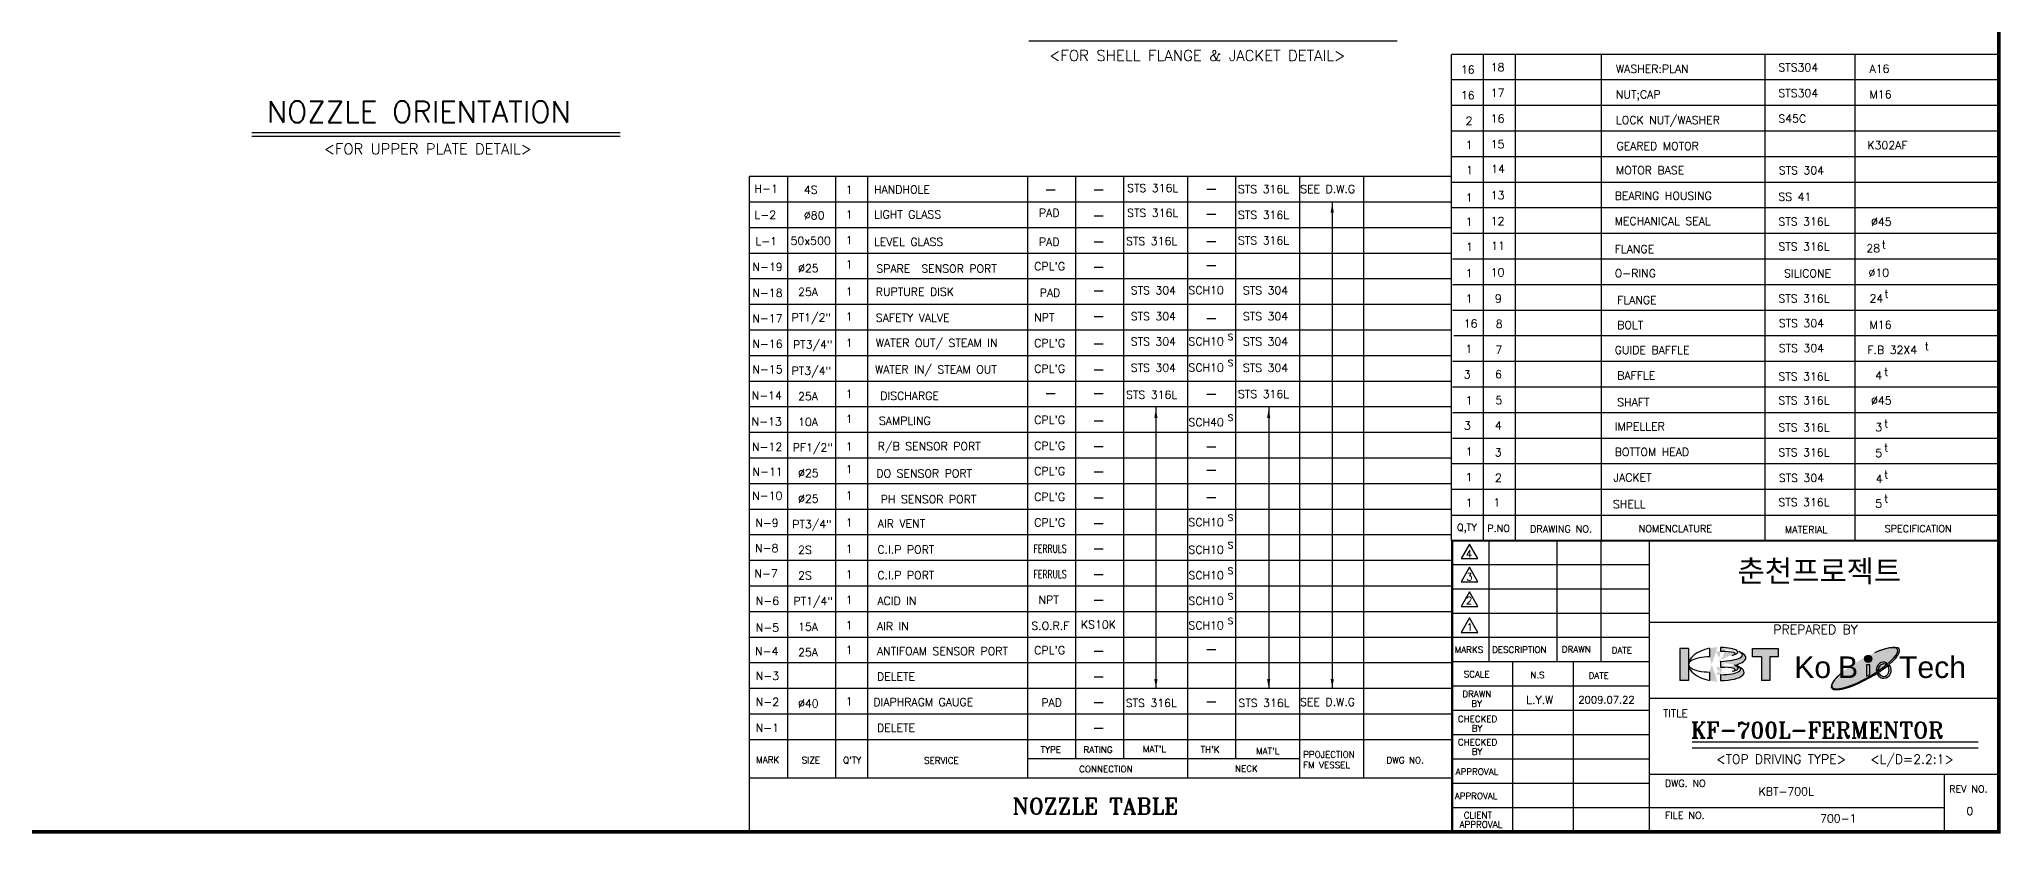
# Model space of a CAD drawing. Extents: x -3 to 5049, y -3 to 3543.
# Drawn here: x 1803 to 5049, y -3 to 1312 of the extents above; entities that cross this region are included whole.
import ezdxf

# ---------------------------------------------------------------- set-up
doc = ezdxf.new("R2010")
doc.units = 0
doc.header["$LTSCALE"] = 12
doc.header["$MEASUREMENT"] = 0
doc.linetypes.add('CADRA_SOLID', pattern=[0])
doc.layers.get('0').update_dxf_attribs({"linetype": 'CONTINUOUS'})
doc.layers.add('29', color=4, linetype='CADRA_SOLID')
doc.layers.add('4', color=4, linetype='CONTINUOUS')
doc.styles.add('ROMANS', font='romans.shx')
doc.styles.add('ROMANT', font='romant', dxfattribs={"height": 3.5})

# ---------------------------------------------------------------- blocks, each defined once
blk = doc.blocks.new('XX')
at = {"layer": '4'}
h = blk.add_hatch(color=102, dxfattribs=at)
h.paths.add_polyline_path([(982.82, 70.45), (980.41, 70.45), (980.41, 61.48), (982.82, 61.48)])
edge = h.paths.add_edge_path()
edge.add_ellipse((988.6, 65.97), major_axis=(-5.78, 0), ratio=0.364058, start_angle=269.3275, end_angle=450.6725, ccw=False)
edge.add_line((988.66, 68.07), (988.66, 70.45))
edge.add_ellipse((993.2, 65.97), major_axis=(10.38, 0), ratio=0.480588, start_angle=115.8977, end_angle=244.1023)
edge = h.paths.add_edge_path(flags=17)
edge.add_ellipse((988.6, 65.97), major_axis=(-5.78, 0), ratio=0.364058, start_angle=269.3275, end_angle=450.6725, ccw=False)
edge.add_ellipse((993.2, 65.97), major_axis=(10.38, 0), ratio=0.480588, start_angle=115.8977, end_angle=244.1023)
edge.add_line((988.66, 61.48), (988.66, 63.86))
edge = h.paths.add_edge_path()
edge.add_ellipse((990.47, 64.09), major_axis=(-7.82, 0.38), ratio=0.328751, start_angle=100.3791, end_angle=225.7298)
edge.add_ellipse((990.06, 64.94), major_axis=(-7.25, 0.38), ratio=0.246885, start_angle=104.2565, end_angle=215.5652, ccw=False)
edge.add_line((991.75, 63.11), (991.75, 61.49))
edge = h.paths.add_edge_path()
edge.add_ellipse((990.08, 64.42), major_axis=(5.73, 0.11), ratio=0.146676, start_angle=-31.8281, end_angle=60.7979, ccw=False)
edge.add_ellipse((989.62, 65.24), major_axis=(-7, 0.32), ratio=0.205005, start_angle=140.1195, end_angle=211.8035)
edge.add_ellipse((990.83, 67.81), major_axis=(-7.95, 0), ratio=0.327586, start_angle=126.9765, end_angle=221.5661)
edge.add_line((996.78, 69.53), (996.78, 69.53))
edge.add_ellipse((990.44, 68.6), major_axis=(-7.39, 0), ratio=0.243986, start_angle=100.2865, end_angle=210.8761, ccw=False)
edge.add_line((991.75, 66.83), (991.75, 65.22))
edge.add_ellipse((991.01, 67.86), major_axis=(-7.92, 0.55), ratio=0.328206, start_angle=96.7044, end_angle=104.8167)
edge = h.paths.add_edge_path()
edge.add_ellipse((990.1, 68.69), major_axis=(5.69, 0.29), ratio=0.147816, start_angle=-31.8399, end_angle=72.6874, ccw=False)
edge.add_ellipse((989.7, 69.34), major_axis=(6.86, 0.1), ratio=0.207181, start_angle=-40.2464, end_angle=72.4459)
edge.add_line((991.75, 70.72), (991.75, 69.58))
h.paths.add_polyline_path([(1003.09, 68.06), (1003.09, 61.48), (1005.47, 61.48), (1005.47, 68.06), (1007.77, 68.06), (1007.77, 70.45), (1000.64, 70.45), (1000.64, 68.06)])
h = blk.add_hatch(color=5, dxfattribs=at)
edge = h.paths.add_edge_path()
edge.add_ellipse((1032.04, 64.82), major_axis=(9.41, 5.4), ratio=0.257519, start_angle=128.7326, end_angle=426.0276)
edge.add_ellipse((1031.83, 64.9), major_axis=(9.08, 5.26), ratio=0.250496, start_angle=129.1973, end_angle=424.2009, ccw=False)
blk.add_hatch(color=1, dxfattribs=at).paths.add_polyline_path([(1031.77, 67.51, 1), (1033.8, 67.51, 1)])
h = blk.add_hatch(color=102, dxfattribs=at)
edge = h.paths.add_edge_path()
edge.add_ellipse((1037.11, 64.38), major_axis=(0, -1.72), ratio=0.874016, start_angle=302.302, end_angle=483.3878, ccw=False)
edge.add_ellipse((1032.04, 64.39), major_axis=(9.41, 5.4), ratio=0.257519, start_angle=282.0766, end_angle=285.1492, ccw=False)
edge.add_ellipse((1037.12, 64.36), major_axis=(0, 2.24), ratio=0.932719, start_angle=122.9465, end_angle=306.3318)
edge.add_ellipse((1032.04, 64.39), major_axis=(9.41, 5.4), ratio=0.257519, start_angle=303.2888, end_angle=306.8638, ccw=False)
edge = h.paths.add_edge_path()
edge.add_ellipse((1037.11, 64.38), major_axis=(0, -1.72), ratio=0.874016, start_angle=524.6387, end_angle=620.5253, ccw=False)
edge.add_ellipse((1031.83, 65.37), major_axis=(9.08, 5.26), ratio=0.250496, start_angle=300.0227, end_angle=303.7477)
edge.add_ellipse((1037.12, 64.36), major_axis=(0, 2.24), ratio=0.932719, start_angle=336.0002, end_angle=452.5054)
edge.add_ellipse((1031.83, 65.37), major_axis=(9.08, 5.26), ratio=0.250496, start_angle=282.2154, end_angle=286.2307)
edge = h.paths.add_edge_path()
edge.add_ellipse((1031.68, 65.3), major_axis=(9.08, 5.26), ratio=0.250496, start_angle=265.6446, end_angle=271.7523)
edge.add_line((1033.27, 63.18), (1033.27, 65.84))
edge.add_line((1033.27, 65.84), (1032.3, 65.84))
edge.add_line((1032.3, 65.84), (1032.3, 62.63))
at = {"layer": '4', "color": 102}
for p, q in [((982.82, 70.45), (980.41, 70.45)), ((980.41, 70.45), (980.41, 61.48)), ((982.82, 70.45), (982.82, 61.48)), ((988.66, 70.45), (988.66, 68.07)), ((991.75, 70.72), (991.75, 69.58)), ((991.75, 66.83), (991.75, 65.22)), ((996.78, 69.53), (996.78, 69.53)), ((1000.64, 70.45), (1007.77, 70.45)), ((1000.64, 68.06), (1000.64, 70.45)), ((1003.09, 68.06), (1000.64, 68.06)), ((1003.09, 68.06), (1003.09, 61.48)), ((1007.77, 68.06), (1005.47, 68.06)), ((1005.47, 68.06), (1005.47, 61.48)), ((1007.77, 70.45), (1007.77, 68.06)), ((982.82, 61.48), (980.41, 61.48)), ((988.66, 63.86), (988.66, 61.48)), ((991.75, 63.14), (991.75, 61.49)), ((1005.47, 61.48), (1003.09, 61.48))]:
    blk.add_line(p, q, dxfattribs=at)
blk.add_lwpolyline([(1033.27, 63.18), (1033.27, 65.84), (1032.3, 65.84), (1032.3, 62.63)], dxfattribs=at)
at = {"layer": '4', "color": 1}
blk.add_circle((1032.78, 67.51), 1.01, dxfattribs=at)
at = {"layer": '4', "color": 5}
for centre, major_axis, ratio, start_param, end_param in [((1032.04, 64.82), (9.41, 5.4), 0.257519, 2.246808, 7.435584), ((1031.83, 64.9), (9.08, 5.26), 0.250496, 2.254918, 7.403702)]:
    blk.add_ellipse(centre, major_axis=major_axis, ratio=ratio, start_param=start_param, end_param=end_param, dxfattribs=at)
at = {"layer": '4', "color": 102}
for centre, major_axis, ratio, start_param, end_param in [((988.6, 65.97), (-5.78, 0), 0.364058, 4.700652, 7.865719), ((993.2, 65.97), (10.38, 0), 0.480588, 2.022796, 4.26039), ((989.7, 69.34), (6.86, 0.1), 0.207181, -0.702433, 1.26442), ((990.1, 68.69), (5.69, 0.29), 0.147816, -0.555711, 1.268634), ((990.44, 68.6), (-7.39, 0), 0.243986, 1.75033, 3.680482), ((990.06, 64.94), (-7.25, 0.38), 0.246885, 1.819619, 3.762323), ((990.47, 64.09), (-7.82, 0.38), 0.328751, 1.751945, 3.939728), ((989.62, 65.24), (-7, 0.32), 0.205005, 2.445547, 3.696668), ((990.83, 67.81), (-7.95, 0), 0.327586, 2.216157, 3.867058), ((1037.12, 64.36), (0, 2.24), 0.932719, 2.145821, 5.346499), ((991.01, 67.86), (-7.92, 0.55), 0.328206, 1.68781, 1.829397), ((990.08, 64.42), (5.73, 0.11), 0.146676, -0.555504, 1.061123), ((1037.11, 64.38), (0, -1.72), 0.874016, 5.276166, 8.436709)]:
    blk.add_ellipse(centre, major_axis=major_axis, ratio=ratio, start_param=start_param, end_param=end_param, dxfattribs=at)
at = {"layer": '4'}
for centre, major_axis, ratio, start_param, end_param in [((1037.12, 64.36), (0, 2.24), 0.932719, 5.864311, 7.897709), ((1037.11, 64.38), (0, -1.72), 0.874016, 9.156672, 10.83021), ((1031.83, 65.37), (9.08, 5.26), 0.250496, 5.236384, 5.301397), ((1032.04, 64.39), (9.41, 5.4), 0.257519, 5.293387, 5.355784), ((1031.68, 65.3), (9.08, 5.26), 0.250496, 4.636373, 4.742973), ((1031.83, 65.37), (9.08, 5.26), 0.250496, 4.925589, 4.995669), ((1032.04, 64.39), (9.41, 5.4), 0.257519, 4.923166, 4.976793)]:
    blk.add_ellipse(centre, major_axis=major_axis, ratio=ratio, start_param=start_param, end_param=end_param, dxfattribs=at)
at = {"layer": '4', "color": 102, "char_height": 6, "width": 592.32, "attachment_point": 1}
for s, insert in [('{\\fArial|b0|i0|c0|p34;Ko}', (1012.24, 68.2)), ('{\\fArial|b0|i0|c0|p34;B   }', (1024.4, 68.2)), ('{\\fArial|b0|i0|c0|p34;Tech}', (1041.38, 68.2))]:
    blk.add_mtext(s, dxfattribs=dict(at, insert=insert))

msp = doc.modelspace()

# ---------------------------------------------------------------- linework, layer by layer
at = {"color": 4, "lineweight": -2}
for p, q in [((3440.69, 1309.16), (4050.09, 1309.16)), ((5044.49, 1286.72), (4140.47, 1286.72)), ((4387.78, 1286.72), (4387.78, 482.93)), ((4658.95, 1286.72), (4658.95, 482.93)), ((4807.51, 1286.72), (4807.51, 482.93)), ((5044.49, 1244.36), (4140.47, 1244.36)), ((5043.31, 1201.99), (4140.47, 1201.99)), ((2155.37, 1151.18), (2764.78, 1151.18)), ((5044.49, 1159.62), (4140.47, 1159.62)), ((5044.49, 1117.25), (4140.47, 1117.25)), ((2977.9, 1084.52), (2977.9, 2.62)), ((4140.47, 1084.52), (2977.9, 1084.52)), ((3041.45, 1084.52), (3041.45, 88.88)), ((3120.89, 1084.52), (3120.89, 876)), ((3173.85, 1084.52), (3173.85, 876)), ((3438.64, 1084.52), (3438.64, 876)), ((3518.08, 1084.52), (3518.08, 876)), ((3597.52, 1084.52), (3597.52, 876)), ((3703.44, 1084.52), (3703.44, 876)), ((3782.88, 1084.52), (3782.88, 876)), ((3888.8, 1084.52), (3888.8, 88.88)), ((3994.71, 1084.52), (3994.71, 88.88)), ((5044.49, 1074.89), (4140.47, 1074.89)), ((4140.47, 1042.15), (2977.9, 1042.15)), ((3120.89, 1042.15), (3120.89, 88.88)), ((3173.85, 1042.15), (3173.85, 88.88)), ((3438.64, 1042.15), (3438.64, 88.88)), ((3518.08, 1042.15), (3518.08, 120.66)), ((3597.52, 1042.15), (3597.52, 120.66)), ((3703.44, 1042.15), (3703.44, 88.88)), ((3782.88, 1042.15), (3782.88, 120.66)), ((5044.49, 1032.52), (4140.47, 1032.52)), ((4140.47, 999.78), (2977.9, 999.78)), ((5044.49, 990.15), (4141.65, 990.15)), ((4140.47, 957.41), (2977.9, 957.41)), ((5044.49, 947.79), (4141.65, 947.79)), ((4140.47, 915.05), (2977.9, 915.05)), ((5044.49, 905.42), (4141.65, 905.42)), ((4140.47, 872.68), (2977.9, 872.68)), ((5044.49, 863.05), (4141.65, 863.05)), ((4140.47, 830.31), (2977.9, 830.31)), ((5044.49, 820.68), (4144.18, 820.68)), ((4140.47, 787.95), (2977.9, 787.95)), ((5044.49, 778.32), (4141.65, 778.32)), ((4140.47, 745.58), (2977.9, 745.58)), ((5044.49, 735.95), (4141.65, 735.95)), ((4140.47, 703.21), (2977.9, 703.21)), ((5044.49, 693.58), (4141.65, 693.58)), ((4140.47, 660.84), (2977.9, 660.84)), ((5044.49, 651.21), (4141.65, 651.21)), ((4140.47, 618.48), (2977.9, 618.48)), ((5044.49, 608.85), (4140.47, 608.85)), ((4140.47, 576.11), (2977.9, 576.11)), ((5044.49, 566.48), (4140.47, 566.48)), ((4140.47, 533.74), (2977.9, 533.74)), ((4140.47, 491.37), (2977.9, 491.37)), ((4143, 449.01), (2977.9, 449.01)), ((4143, 406.64), (2977.9, 406.64)), ((4143, 364.27), (2977.9, 364.27)), ((4143, 321.9), (2977.9, 321.9)), ((4143, 279.54), (2977.9, 279.54)), ((4143, 237.17), (2977.9, 237.17)), ((4143, 194.8), (2977.9, 194.8)), ((4143, 152.43), (2977.9, 152.43)), ((3888.8, 120.66), (3438.64, 120.66)), ((4143, 88.88), (2977.9, 88.88))]:
    msp.add_line(p, q, dxfattribs=at)
at = {"lineweight": -2}
msp.add_line((2155.37, 1157.58), (2764.78, 1157.58), dxfattribs=at)
at = {"color": 4, "linetype": 'ByBlock', "lineweight": -2}
msp.add_line((3942.92, 1042.15), (3942.92, 237.17), dxfattribs=at)
at = {"lineweight": -2, "const_width": 6.36}
msp.add_lwpolyline([(0, 3539.79), (5045.96, 3539.79), (5045.96, 0), (0, 0), (0, 3539.79)], dxfattribs=at)
at = {"color": 4, "linetype": 'ByBlock', "lineweight": -2}
for points in [[(3945.57, 1024.86), (3940.27, 1024.86), (3942.92, 1040.75)], [(3945.57, 253.06), (3940.27, 253.06), (3942.92, 237.17)]]:
    msp.add_solid(points, dxfattribs=at)
at = {"layer": '4', "lineweight": -2}
for p, q in [((4140.47, 481.74), (4140.47, 1286.72)), ((4193.42, 481.74), (4193.42, 1286.72)), ((4246.38, 481.74), (4246.38, 1286.72)), ((3469.66, 1062.52), (3484.53, 1062.52)), ((3549.09, 1062.52), (3563.97, 1062.52)), ((3735.63, 1063.48), (3750.5, 1063.48)), ((3549.09, 1019.38), (3563.97, 1019.38)), ((3735.63, 1022.35), (3750.5, 1022.35)), ((3549.09, 976.69), (3563.97, 976.69)), ((3735.63, 976.86), (3750.5, 976.86)), ((3549.09, 934.57), (3563.97, 934.57)), ((3735.63, 937.4), (3750.5, 937.4)), ((3549.09, 895.28), (3563.97, 895.28)), ((3549.09, 852.91), (3563.97, 852.91)), ((3735.63, 849.89), (3750.5, 849.89)), ((3549.09, 807.47), (3563.97, 807.47)), ((3549.09, 764.78), (3563.97, 764.78)), ((3469.59, 725.56), (3484.46, 725.56)), ((3549.02, 725.56), (3563.9, 725.56)), ((3735.63, 724.35), (3750.5, 724.35)), ((3549.09, 680.37), (3563.97, 680.37)), ((3549.09, 637.67), (3563.97, 637.67)), ((3735.63, 637.27), (3750.5, 637.27)), ((3549.09, 595.63), (3563.97, 595.63)), ((3735.63, 598.46), (3750.5, 598.46)), ((3549.09, 552.94), (3563.97, 552.94)), ((3735.63, 553.6), (3750.5, 553.6)), ((4140.47, 524.11), (5045.96, 524.11)), ((3549.09, 510.57), (3563.97, 510.57)), ((3549.09, 468.53), (3563.97, 468.53)), ((4202.53, 281.71), (4202.53, 482.93)), ((4315.11, 281.71), (4315.11, 482.93)), ((4387.78, 281.71), (4387.78, 482.93)), ((4467.45, 482.93), (4467.45, 0)), ((5045.96, 482.93), (5045.96, 0)), ((3549.09, 425.84), (3563.97, 425.84)), ((4140.47, 442.68), (4467.45, 442.68)), ((4140.47, 402.44), (4467.45, 402.44)), ((3549.09, 383.47), (3563.97, 383.47)), ((4140.47, 362.2), (4467.45, 362.2)), ((4467.45, 347.1), (5045.96, 347.1)), ((3549.09, 299.06), (3563.97, 299.06)), ((3735.63, 301.96), (3750.5, 301.96)), ((4140.47, 321.95), (4467.45, 321.95)), ((4140.47, 281.71), (4467.45, 281.71)), ((4241.08, 281.71), (4241.08, 0)), ((4341.69, 281.71), (4341.69, 0)), ((3549.09, 256.37), (3563.97, 256.37)), ((4140.47, 241.46), (4467.45, 241.46)), ((3549.09, 214.33), (3563.97, 214.33)), ((3735.63, 215.45), (3750.5, 215.45)), ((4140.47, 201.22), (4467.45, 201.22)), ((4467.45, 221.34), (5045.96, 221.34)), ((3549.09, 171.63), (3563.97, 171.63)), ((4140.47, 160.98), (4467.45, 160.98)), ((4538.61, 148.79), (5011.64, 148.79)), ((4140.47, 120.73), (4467.45, 120.73)), ((4140.47, 80.49), (4467.45, 80.49)), ((4467.45, 95.58), (5045.96, 95.58)), ((4955.41, 95.58), (4955.41, 0)), ((4140.47, 40.24), (4442.3, 40.24)), ((4442.3, 40.24), (4955.41, 40.24))]:
    msp.add_line(p, q, dxfattribs=at)
at = {"layer": '4', "color": 4, "linetype": 'ByBlock', "lineweight": -2}
for p, q in [((3651.17, 703.21), (3651.17, 237.17)), ((3837.78, 703.21), (3837.78, 237.17))]:
    msp.add_line(p, q, dxfattribs=at)
at = {"layer": '4', "color": 7, "lineweight": -2}
for p, q in [((4140.47, 482.93), (5045.96, 482.93)), ((4140.47, 482.93), (4140.47, 0)), ((4140.47, 481.74), (5045.96, 481.74)), ((4141.65, 482.93), (4141.65, 0)), ((4538.61, 139.3), (5011.64, 139.3))]:
    msp.add_line(p, q, dxfattribs=at)
at = {"layer": '4', "lineweight": -2}
for points in [[(4169.95, 476.38), (4156.02, 452.26), (4183.88, 452.26)], [(4169.95, 437.97), (4156.02, 413.84), (4183.88, 413.84)], [(4169.95, 397.18), (4156.02, 373.06), (4183.88, 373.06)], [(4169.95, 354.03), (4156.02, 329.91), (4183.88, 329.91)]]:
    msp.add_lwpolyline(points, close=True, dxfattribs=at)
for points in [[(3648.52, 684.92), (3653.82, 684.92), (3651.17, 700.81)], [(3835.13, 684.92), (3840.43, 684.92), (3837.78, 700.81)]]:
    msp.add_solid(points, dxfattribs=at)
at = {"layer": '4', "color": 4, "linetype": 'ByBlock', "lineweight": -2}
for points in [[(3653.82, 253.06), (3648.52, 253.06), (3651.17, 237.17)], [(3840.43, 253.06), (3835.13, 253.06), (3837.78, 237.17)]]:
    msp.add_solid(points, dxfattribs=at)

# ---------------------------------------------------------------- block references
at = {"layer": '4', "lineweight": -2, "xscale": 5.948380404046079, "yscale": 5.948380404046079, "zscale": 5.948380404046079}
msp.add_blockref('XX', (-1313.74, -115.34), dxfattribs=at)

# ---------------------------------------------------------------- texts
at = {"color": 4, "lineweight": -2, "style": 'ROMANS'}
for s, height, p in [('16', 13.24, (4155.82, 1254.84)), ('18', 13.24, (4205.22, 1258.75)), ('16', 13.24, (4155.82, 1212.47)), ('17', 13.24, (4205.22, 1216.38)), ('2', 13.24, (4163.6, 1170.1)), ('16', 13.24, (4205.22, 1174.01)), ('<FOR UPPER PLATE DETAIL>', 17.787, (2274.66, 1121.45)), ('1', 13.24, (4163.6, 1130.32)), ('15', 13.24, (4205.2, 1131.46)), ('14', 13.24, (4205.98, 1090.46)), ('1', 13.24, (4164.6, 1088.71)), ('1', 13.24, (4163.6, 1043)), ('13', 13.24, (4205.22, 1046.91)), ('1', 13.24, (4163.6, 1003.22)), ('12', 13.24, (4205.2, 1004.36)), ('1', 13.24, (4164.6, 961.61)), ('11', 13.24, (4205.98, 963.35)), ('1', 13.24, (4163.6, 917.99)), ('10', 13.24, (4205.2, 919.29)), ('1', 13.24, (4163.6, 875.87)), ('9', 13.24, (4212.06, 876)), ('16', 13.24, (4160.52, 834.63)), ('8', 13.24, (4213.58, 834.24)), ('7', 13.24, (4212.84, 790.94)), ('3', 13.24, (4160.62, 750.4)), ('6', 13.24, (4212.36, 750.8)), ('1', 13.24, (4163.6, 707.55)), ('5', 13.24, (4213.01, 707.78)), ('3', 13.24, (4160.8, 665.78)), ('4', 13.24, (4212.06, 665.73)), ('1', 13.24, (4163.6, 622.76)), ('3', 13.24, (4211.88, 621.46)), ('1', 13.24, (4163.6, 580.37)), ('2', 13.24, (4212.06, 579.23)), ('1', 13.24, (4209.57, 538.6)), ('1', 13.24, (4163.6, 538)), ('TYPE', 10.592, (3460.5, 130.68)), ('RATING', 10.592, (3531.4, 130.68)), ("MAT'L", 10.592, (3629.54, 131.63)), ("TH'K", 10.592, (3725.15, 130.99)), ("MAT'L", 10.592, (3816.91, 128.48)), ('PPOJECTION', 10.592, (3894.75, 122.75)), ('MARK', 10.592, (2989.7, 113.93)), ('SIZE', 10.592, (3065.1, 113.37)), ("Q'TY", 10.592, (3133.54, 113.37)), ('SERVICE', 10.592, (3267.56, 112.8)), ('CONNECTION', 10.592, (3524.1, 98.69)), ('NECK', 10.592, (3782.1, 99.32)), ('FM VESSEL', 10.592, (3894.75, 105.35)), ('DWG NO.', 10.592, (4032.66, 113.26))]:
    msp.add_text(s, height=height, dxfattribs=at).set_placement(p)
at = {"lineweight": -2}
for s, height, style, p in [('NOZZLE ORIENTATION', 35.574, 'ROMANS', (2179.87, 1173.94)), ('NOZZLE TABLE', 26.4796, 'ROMANT', (3413.61, 29.34))]:
    msp.add_text(s, height=height, dxfattribs=dict(at, style=style)).set_placement(p)
at = {"layer": '29', "lineweight": -2, "insert": (4613.43, 449.68), "char_height": 50, "width": 471.0608, "attachment_point": 1, "style": 'ROMANS'}
msp.add_mtext('{\\fGulim|b0|i0|c129|p49;\\H0.72x;춘천프로젝트}', dxfattribs=at)
at = {"layer": '4', "lineweight": -2}
for s, height, style, p in [('<FOR SHELL FLANGE & JACKET DETAIL>', 18, 'ROMANS', (3474.71, 1275.82)), ('WASHER:PLAN', 13.2398, 'ROMANS', (4412.36, 1256.14)), ('STS304', 13.24, 'ROMANS', (4681.17, 1258.48)), ('A16', 13.24, 'ROMANS', (4832, 1256.35)), ('NUT;CAP', 13.24, 'ROMANS', (4412.36, 1213.78)), ('STS304', 13.24, 'ROMANS', (4681.17, 1216.11)), ('M16', 13.24, 'ROMANS', (4832, 1213.99)), ('LOCK NUT/WASHER', 13.2398, 'ROMANS', (4412.36, 1171.41)), ('S45C', 13.24, 'ROMANS', (4681.17, 1173.75)), ('GEARED MOTOR', 13.2398, 'ROMANS', (4413.33, 1128.45)), ('K302AF', 13.24, 'ROMANS', (4828.46, 1129.81)), ('STS 316L', 13.24, 'ROMANS', (3603.54, 1058.96)), ('MOTOR BASE', 13.24, 'ROMANS', (4412.36, 1088.27)), ('STS 304', 13.24, 'ROMANS', (4681.83, 1088.19)), ('H-1', 13.24, 'ROMANS', (2986.92, 1057.76)), ('4S', 13.24, 'ROMANS', (3068.8, 1056.08)), ('1', 13.24, 'ROMANS', (3137.95, 1056.08)), ('HANDHOLE', 13.24, 'ROMANS', (3184.62, 1056.38)), ('STS 316L', 13.24, 'ROMANS', (3786.9, 1057.11)), ('SEE D.W.G', 13.24, 'ROMANS', (3889.97, 1057.3)), ('BEARING HOUSING', 13.2398, 'ROMANS', (4410.35, 1046.08)), ('SS 41', 13.24, 'ROMANS', (4681.17, 1044.46)), ('L-2', 13.24, 'ROMANS', (2986.92, 1014.48)), ('%%C80', 13.24, 'ROMANS', (3068.8, 1013.71)), ('1', 13.24, 'ROMANS', (3137.95, 1014.94)), ('LIGHT GLASS', 13.2398, 'ROMANS', (3184.62, 1015.25)), ('PAD', 13.24, 'ROMANS', (3457.62, 1017.81)), ('STS 316L', 13.24, 'ROMANS', (3603.54, 1017.82)), ('STS 316L', 13.24, 'ROMANS', (3786.9, 1014.45)), ('MECHANICAL SEAL', 13.2398, 'ROMANS', (4410.35, 1004.31)), ('STS 316L', 13.24, 'ROMANS', (4681.21, 1003.29)), ('%%C45', 13.24, 'ROMANS', (4834.59, 1003.07)), ('L-1', 13.24, 'ROMANS', (2988.41, 970.83)), ('50x500', 13.24, 'ROMANS', (3046.7, 971.74)), ('1', 13.24, 'ROMANS', (3137.95, 972.41)), ('LEVEL GLASS', 13.2398, 'ROMANS', (3184.62, 969.79)), ('PAD', 13.24, 'ROMANS', (3457.62, 969.79)), ('STS 316L', 13.24, 'ROMANS', (3601.85, 971.06)), ('STS 316L', 13.24, 'ROMANS', (3786.9, 972.22)), ('STS 316L', 13.24, 'ROMANS', (4681.21, 962.01)), ('t', 13.24, 'ROMANS', (4852.27, 965.25)), ('N-19', 13.24, 'ROMANS', (2983.61, 928.31)), ('1', 13.24, 'ROMANS', (3137.95, 932.49)), ("CPL'G", 13.24, 'ROMANS', (3449.82, 929.39)), ('FLANGE', 13.24, 'ROMANS', (4410.39, 957.99)), ('28', 13.24, 'ROMANS', (4826.69, 959.27)), ('%%C25', 13.24, 'ROMANS', (3059.08, 926.05)), ('SPARE  SENSOR PORT', 13.2398, 'ROMANS', (3188.63, 925.49)), ('O-RING', 13.24, 'ROMANS', (4410.39, 917.81)), ('SILICONE', 13.24, 'ROMANS', (4690.57, 917.7)), ('%%c10', 13.24, 'ROMANS', (4830.23, 918.64)), ('N-18', 13.24, 'ROMANS', (2983.46, 885.5)), ('25A', 13.24, 'ROMANS', (3059.08, 887.01)), ('1', 13.24, 'ROMANS', (3137.95, 887.43)), ('RUPTURE DISK', 13.2398, 'ROMANS', (3187.67, 887.2)), ('PAD', 13.24, 'ROMANS', (3458.97, 885.67)), ('STS 304', 13.24, 'ROMANS', (3609.52, 889.57)), ('SCH10', 13.24, 'ROMANS', (3705.02, 889.84)), ('STS 304', 13.24, 'ROMANS', (3795.04, 889.57)), ('FLANGE', 13.24, 'ROMANS', (4414.41, 873.61)), ('STS 316L', 13.24, 'ROMANS', (4681.21, 876.02)), ('24', 13.24, 'ROMANS', (4832, 876.25)), ('t', 13.24, 'ROMANS', (4856.78, 884)), ('N-17', 13.24, 'ROMANS', (2983.46, 843.14)), ('PT1/2"', 13.24, 'ROMANS', (3048.21, 844.64)), ('1', 13.24, 'ROMANS', (3137.95, 846.13)), ('SAFETY VALVE', 13.2398, 'ROMANS', (3187.67, 844.23)), ('NPT', 13.24, 'ROMANS', (3449.82, 844.65)), ('STS 304', 13.24, 'ROMANS', (3609.52, 846.6)), ('STS 304', 13.24, 'ROMANS', (3795.04, 846.6)), ('BOLT', 13.24, 'ROMANS', (4414.41, 832.21)), ('STS 304', 13.24, 'ROMANS', (4681.83, 835.23)), ('M16', 13.24, 'ROMANS', (4832, 832.68)), ('N-16', 13.24, 'ROMANS', (2983.46, 800.97)), ('PT3/4"', 13.24, 'ROMANS', (3050.59, 799.72)), ('1', 13.24, 'ROMANS', (3137.95, 802.69)), ('WATER OUT/ STEAM IN', 13.2398, 'ROMANS', (3187.67, 802.47)), ("CPL'G", 13.24, 'ROMANS', (3449.82, 802.29)), ('STS 304', 13.24, 'ROMANS', (3609.52, 804.83)), ('SCH10', 13.24, 'ROMANS', (3705.02, 805.11)), ('S', 10.59, 'ROMANS', (3770.14, 813.85)), ('STS 304', 13.24, 'ROMANS', (3795.04, 804.83)), ('S', 10.59, 'ROMANS', (3770.14, 770.59)), ('1', 13.24, 'ROMANS', (4163.11, 792.73)), ('GUIDE BAFFLE', 13.2398, 'ROMANS', (4410.39, 790.81)), ('STS 304', 13.24, 'ROMANS', (4681.83, 794.08)), ('F.B 32X4', 13.24, 'ROMANS', (4828.46, 790.87)), ('t', 13.24, 'ROMANS', (4923.52, 797.03)), ('N-15', 13.24, 'ROMANS', (2983.46, 758.8)), ('PT3/4"', 13.24, 'ROMANS', (3048.34, 756.58)), ('WATER IN/ STEAM OUT', 13.2398, 'ROMANS', (3186.39, 758.78)), ("CPL'G", 13.24, 'ROMANS', (3449.82, 759.92)), ('STS 304', 13.24, 'ROMANS', (3609.52, 761.53)), ('SCH10', 13.24, 'ROMANS', (3705.02, 761.85)), ('STS 304', 13.24, 'ROMANS', (3795.04, 761.53)), ('BAFFLE', 13.24, 'ROMANS', (4414.41, 748.63)), ('STS 316L', 13.24, 'ROMANS', (4681.21, 747.02)), ('4', 13.24, 'ROMANS', (4841.42, 748.4)), ('t', 13.24, 'ROMANS', (4855.98, 754.46)), ('N-14', 13.24, 'ROMANS', (2982.4, 715.58)), ('25A', 13.24, 'ROMANS', (3059.08, 714.22)), ('1', 13.24, 'ROMANS', (3137.95, 718.06)), ('DISCHARGE', 13.24, 'ROMANS', (3195.03, 715.03)), ('STS 316L', 13.24, 'ROMANS', (3601.85, 716.86)), ('STS 316L', 13.24, 'ROMANS', (3786.9, 718.02)), ('STS 316L', 13.24, 'ROMANS', (4681.21, 707.46)), ('%%C45', 13.24, 'ROMANS', (4834.59, 707.11)), ('N-13', 13.24, 'ROMANS', (2982.17, 672.31)), ('10A', 13.24, 'ROMANS', (3059.08, 671.85)), ('1', 13.24, 'ROMANS', (3137.95, 676.86)), ('SAMPLING', 13.24, 'ROMANS', (3192.87, 673.83)), ("CPL'G", 13.24, 'ROMANS', (3449.82, 675.18)), ('SCH40', 13.24, 'ROMANS', (3705.02, 671.36)), ('S', 10.59, 'ROMANS', (3770.14, 680.1)), ('t', 13.24, 'ROMANS', (4855.98, 669.08)), ('IMPELLER', 13.24, 'ROMANS', (4410.39, 664.25)), ('STS 316L', 13.24, 'ROMANS', (4681.21, 662.75)), ('3', 13.24, 'ROMANS', (4841.42, 663.02)), ('N-12', 13.24, 'ROMANS', (2982.89, 630.66)), ('PF1/2"', 13.24, 'ROMANS', (3050.21, 629.48)), ('1', 13.24, 'ROMANS', (3137.95, 630.98)), ('R/B SENSOR PORT', 13.2398, 'ROMANS', (3191.01, 631.63)), ("CPL'G", 13.24, 'ROMANS', (3449.82, 632.49)), ('BOTTOM HEAD', 13.2398, 'ROMANS', (4410.39, 622.06)), ('STS 316L', 13.24, 'ROMANS', (4681.21, 621.47)), ('5', 13.24, 'ROMANS', (4841.42, 620.33)), ('t', 13.24, 'ROMANS', (4855.98, 629.36)), ('N-11', 13.24, 'ROMANS', (2983.61, 589.37)), ('%%C25', 13.24, 'ROMANS', (3059.08, 587.12)), ('1', 13.24, 'ROMANS', (3137.95, 593.55)), ('DO SENSOR PORT', 13.2398, 'ROMANS', (3188.63, 586.55)), ("CPL'G", 13.24, 'ROMANS', (3449.82, 590.45)), ('JACKET', 13.24, 'ROMANS', (4408.38, 579.88)), ('STS 304', 13.24, 'ROMANS', (4681.83, 579.08)), ('4', 13.24, 'ROMANS', (4842.43, 577.48)), ('t', 13.24, 'ROMANS', (4855.98, 585.09)), ('N-10', 13.24, 'ROMANS', (2983.21, 549.68)), ('%%C25', 13.24, 'ROMANS', (3059.08, 544.75)), ('1', 13.24, 'ROMANS', (3137.95, 550.33)), ('PH SENSOR PORT', 13.2398, 'ROMANS', (3195.75, 543.85)), ("CPL'G", 13.24, 'ROMANS', (3449.82, 547.75)), ('STS 316L', 13.24, 'ROMANS', (4681.21, 538.91)), ('t', 13.24, 'ROMANS', (4855.98, 545.37)), ('S', 10.59, 'ROMANS', (3770.14, 514.59)), ('SHELL', 13.24, 'ROMANS', (4407.4, 535.68)), ('5', 13.24, 'ROMANS', (4841.42, 536.81)), ('N-9', 13.24, 'ROMANS', (2988.35, 504.71)), ('PT3/4"', 13.24, 'ROMANS', (3049.31, 502.38)), ('1', 13.24, 'ROMANS', (3137.95, 505.27)), ('AIR VENT', 13.24, 'ROMANS', (3191.01, 503.53)), ("CPL'G", 13.24, 'ROMANS', (3449.82, 505.39)), ('SCH10', 13.24, 'ROMANS', (3705.02, 505.85)), ('Q,TY', 11.651, 'ROMANS', (4149.21, 498.08)), ('P.NO', 11.651, 'ROMANS', (4199.42, 496.54)), ('DRAWING NO.', 11.651, 'ROMANS', (4270.3, 495.27)), ('NOMENCLATURE', 11.651, 'ROMANS', (4450.11, 495.83)), ('MATERIAL', 11.651, 'ROMANS', (4691.99, 494.25)), ('SPECIFICATION', 11.651, 'ROMANS', (4857.05, 496.2)), ('N-8', 13.24, 'ROMANS', (2987.95, 463.06)), ('2S', 13.24, 'ROMANS', (3059.08, 460.01)), ('1', 13.24, 'ROMANS', (3137.95, 461.96)), ('C.I.P PORT', 13.24, 'ROMANS', (3190.31, 460.51)), ('SCH10', 13.24, 'ROMANS', (3705.02, 460.38)), ('S', 10.59, 'ROMANS', (3770.14, 469.11)), ('4', 12.07, 'ROMANS', (4163.96, 454.15)), ('N-7', 13.24, 'ROMANS', (2986.87, 420.96)), ('2S', 13.24, 'ROMANS', (3059.08, 417.65)), ('1', 13.24, 'ROMANS', (3137.95, 419.59)), ('C.I.P PORT', 13.24, 'ROMANS', (3190.31, 418.14)), ('SCH10', 13.24, 'ROMANS', (3705.02, 418.01)), ('S', 10.59, 'ROMANS', (3770.14, 426.75)), ('3', 12.07, 'ROMANS', (4164.75, 416.2)), ('PT1/4"', 13.24, 'ROMANS', (3051.31, 375.28)), ('1', 13.24, 'ROMANS', (3137.95, 377.22)), ('NPT', 13.24, 'ROMANS', (3456.97, 377.32)), ('S', 10.59, 'ROMANS', (3770.14, 384.38)), ('N-6', 13.24, 'ROMANS', (2989.03, 375.63)), ('ACID IN', 13.24, 'ROMANS', (3190.31, 375.77)), ('SCH10', 13.24, 'ROMANS', (3705.02, 375.64)), ('2', 12.07, 'ROMANS', (4164.28, 376.83)), ('N-5', 13.24, 'ROMANS', (2989.03, 331.38)), ('15A', 13.24, 'ROMANS', (3059.08, 332.91)), ('1', 13.24, 'ROMANS', (3137.95, 335.49)), ('AIR IN', 13.24, 'ROMANS', (3189.53, 333.54)), ('S.O.R.F', 13.24, 'ROMANS', (3445.04, 334.44)), ('KS10K', 13.24, 'ROMANS', (3527.1, 336.39)), ('SCH10', 13.24, 'ROMANS', (3705.02, 335.07)), ('S', 10.59, 'ROMANS', (3770.14, 343.81)), ('1', 12.07, 'ROMANS', (4165.38, 332.73)), ('PREPARED BY', 15.0915, 'ROMANS', (4672.81, 327.35)), ('N-4', 13.24, 'ROMANS', (2987.95, 292.53)), ('25A', 13.24, 'ROMANS', (3059.08, 290.54)), ('1', 13.24, 'ROMANS', (3137.95, 294.48)), ('ANTIFOAM SENSOR PORT', 13.2398, 'ROMANS', (3189.56, 292.43)), ("CPL'G", 13.24, 'ROMANS', (3449.82, 293.96)), ('MARKS', 10.564, 'ROMANS', (4145.56, 296.21)), ('DESCRIPTION', 10.564, 'ROMANS', (4207.41, 296.17)), ('DRAWN', 10.564, 'ROMANS', (4322.83, 296.84)), ('DATE', 10.564, 'ROMANS', (4405.28, 295.26)), ('N-3', 13.24, 'ROMANS', (2989.03, 251.52)), ('DELETE', 13.24, 'ROMANS', (3189.76, 250.23)), ('SCALE', 10.564, 'ROMANS', (4160.47, 255.62)), ('N.S', 10.564, 'ROMANS', (4270.81, 254.14)), ('DATE', 10.564, 'ROMANS', (4367.08, 253.4)), ('DRAWN', 10.564, 'ROMANS', (4158.25, 223.04)), ('N-2', 13.24, 'ROMANS', (2989.03, 208.35)), ('%%C40', 13.24, 'ROMANS', (3059.08, 205.81)), ('1', 13.24, 'ROMANS', (3137.95, 209.22)), ('DIAPHRAGM GAUGE', 13.2398, 'ROMANS', (3183.7, 208.19)), ('PAD', 13.24, 'ROMANS', (3461.56, 207.34)), ('STS 316L', 13.24, 'ROMANS', (3601.16, 206.7)), ('STS 316L', 13.24, 'ROMANS', (3787.77, 206.7)), ('SEE D.W.G', 13.24, 'ROMANS', (3889.73, 208.25)), ('BY', 10.564, 'ROMANS', (4173.06, 206.75)), ('L.Y.W', 13.24, 'ROMANT', (4263.96, 211.83)), ('2009.07.22', 12.073, 'ROMANS', (4350.17, 212.6)), ('TITLE', 12.576, 'ROMANS', (4490.41, 189.66)), ('N-1', 13.24, 'ROMANS', (2988.83, 165.59)), ('DELETE', 13.24, 'ROMANS', (3189.76, 165.5)), ('CHECKED', 10.564, 'ROMANS', (4150.84, 181.57)), ('BY', 10.564, 'ROMANS', (4173.8, 166.02)), ('KF-700L-FERMENTOR', 26.4796, 'ROMANT', (4536.35, 155.12)), ('CHECKED', 10.564, 'ROMANS', (4150.84, 143.07)), ('BY', 10.564, 'ROMANS', (4173.8, 127.52)), ('<L/D=2.2:1>', 15.0915, 'ROMANS', (4833.12, 112.78)), ('APPROVAL', 10.564, 'ROMANS', (4147.14, 94.2)), ('<TOP DRIVING TYPE>', 15.0915, 'ROMANS', (4578.35, 112.78)), ('DWG. NO', 11.57, 'ROMANS', (4493.38, 74.72)), ('KBT-700L', 13.24, 'ROMANT', (4648.42, 60.23)), ('REV NO.', 11.57, 'ROMANS', (4963.77, 65.16)), ('APPROVAL', 10.564, 'ROMANS', (4145.66, 54.21)), ('CLIENT', 10.564, 'ROMANS', (4160.47, 22.37)), ('FILE NO.', 11.57, 'ROMANS', (4493.55, 21.6)), ('0', 13.24, 'ROMANS', (4992.43, 27.87)), ('APPROVAL', 10.564, 'ROMANS', (4153.67, 6.9)), ('700-1', 13.24, 'ROMANT', (4750.17, 15.54))]:
    msp.add_text(s, height=height, dxfattribs=dict(at, style=style)).set_placement(p)
at = {"layer": '4', "color": 4, "lineweight": -2, "style": 'ROMANS'}
msp.add_text('SHAFT', height=13.24, dxfattribs=at).set_placement((4414.41, 704.43))
at = {"layer": '4', "lineweight": -2, "style": 'ROMANS', "width": 0.7}
for p in [(3448.65, 462.06), (3448.65, 419.69)]:
    msp.add_text('FERRULS', height=13.24, dxfattribs=at).set_placement(p)

doc.saveas('drawing.dxf')
